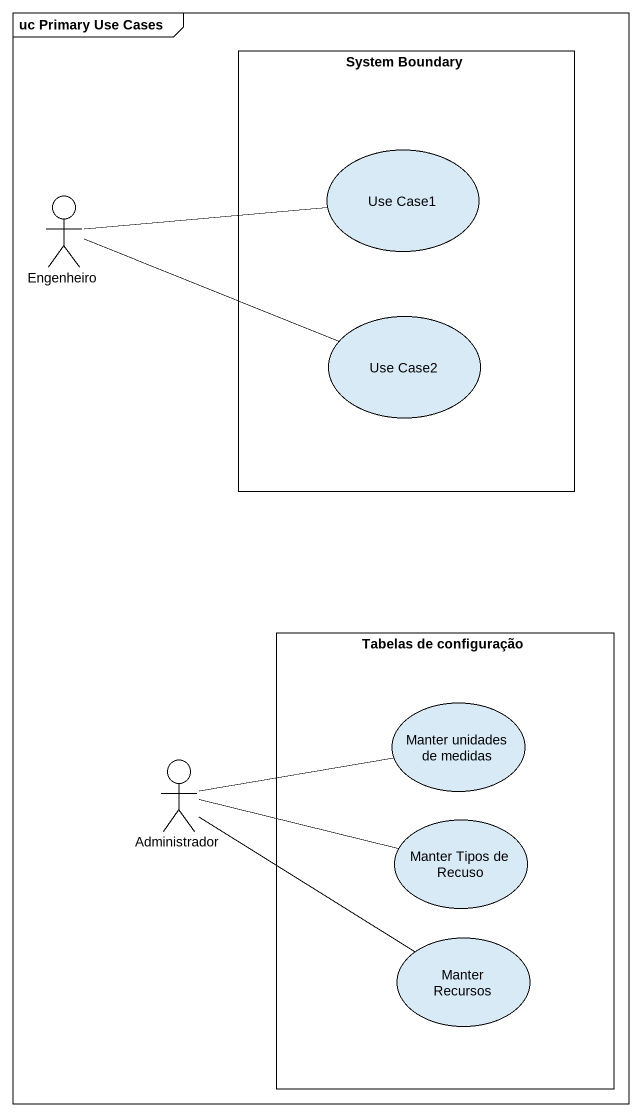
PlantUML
@startuml
mainframe uc Primary Use Cases
rectangle "System Boundary" as System_Boundary {
  usecase "Use Case1" as Use_Case1
  usecase "Use Case2" as Use_Case2
}
actor Engenheiro
rectangle "Tabelas de configuração" as Tabelas_de_configuração {
  usecase "Manter unidades de medidas" as Manter_unidades_de_medidas
  usecase "Manter Tipos de Recuso" as Manter_Tipos_de_Recuso
  usecase "Manter Recursos" as Manter_Recursos
}
actor Administrador
Engenheiro -right- Use_Case1
Engenheiro -right- Use_Case2
Manter_unidades_de_medidas -left- Administrador
Manter_Tipos_de_Recuso -left- Administrador
Manter_Recursos -left- Administrador
@enduml
